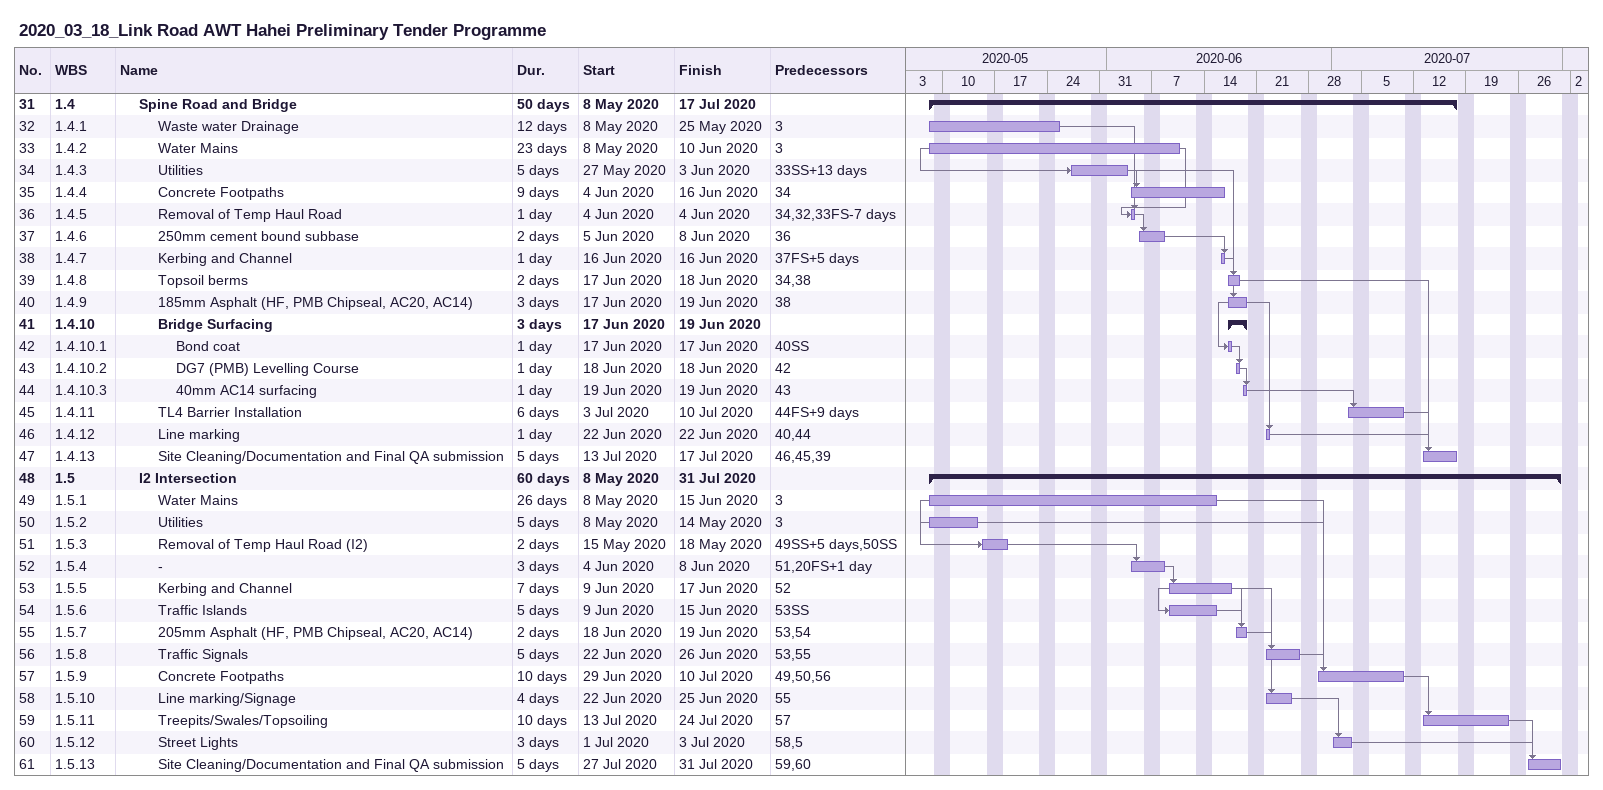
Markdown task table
2020_03_18_Link Road AWT Hahei Preliminary Tender Programme

| ID | WBS | Task | Duration | Start | Finish | Predecessors |
|---|---|---|---|---|---|---|
| 31 | 1.4 | **Spine Road and Bridge** | 50d | 2020-05-08 | 2020-07-17 |  |
| 32 | 1.4.1 | Waste water Drainage | 12d | 2020-05-08 | 2020-05-25 | 3 |
| 33 | 1.4.2 | Water Mains | 23d | 2020-05-08 | 2020-06-10 | 3 |
| 34 | 1.4.3 | Utilities | 5d | 2020-05-27 | 2020-06-03 | 33SS+13d |
| 35 | 1.4.4 | Concrete Footpaths | 9d | 2020-06-04 | 2020-06-16 | 34 |
| 36 | 1.4.5 | Removal of Temp Haul Road | 1d | 2020-06-04 | 2020-06-04 | 34, 32, 33FS-7d |
| 37 | 1.4.6 | 250mm cement bound subbase | 2d | 2020-06-05 | 2020-06-08 | 36 |
| 38 | 1.4.7 | Kerbing and Channel | 1d | 2020-06-16 | 2020-06-16 | 37FS+5d |
| 39 | 1.4.8 | Topsoil berms | 2d | 2020-06-17 | 2020-06-18 | 34, 38 |
| 40 | 1.4.9 | 185mm Asphalt (HF, PMB Chipseal, AC20, AC14) | 3d | 2020-06-17 | 2020-06-19 | 38 |
| 41 | 1.4.10 | **Bridge Surfacing** | 3d | 2020-06-17 | 2020-06-19 |  |
| 42 | 1.4.10.1 | Bond coat | 1d | 2020-06-17 | 2020-06-17 | 40SS |
| 43 | 1.4.10.2 | DG7 (PMB) Levelling Course | 1d | 2020-06-18 | 2020-06-18 | 42 |
| 44 | 1.4.10.3 | 40mm AC14 surfacing | 1d | 2020-06-19 | 2020-06-19 | 43 |
| 45 | 1.4.11 | TL4 Barrier Installation | 6d | 2020-07-03 | 2020-07-10 | 44FS+9d |
| 46 | 1.4.12 | Line marking | 1d | 2020-06-22 | 2020-06-22 | 40, 44 |
| 47 | 1.4.13 | Site Cleaning/Documentation and Final QA submission | 5d | 2020-07-13 | 2020-07-17 | 46, 45, 39 |
| 48 | 1.5 | **I2 Intersection** | 60d | 2020-05-08 | 2020-07-31 |  |
| 49 | 1.5.1 | Water Mains | 26d | 2020-05-08 | 2020-06-15 | 3 |
| 50 | 1.5.2 | Utilities | 5d | 2020-05-08 | 2020-05-14 | 3 |
| 51 | 1.5.3 | Removal of Temp Haul Road (I2) | 2d | 2020-05-15 | 2020-05-18 | 49SS+5d, 50SS |
| 52 | 1.5.4 | - | 3d | 2020-06-04 | 2020-06-08 | 51, 20FS+1d |
| 53 | 1.5.5 | Kerbing and Channel | 7d | 2020-06-09 | 2020-06-17 | 52 |
| 54 | 1.5.6 | Traffic Islands | 5d | 2020-06-09 | 2020-06-15 | 53SS |
| 55 | 1.5.7 | 205mm Asphalt (HF, PMB Chipseal, AC20, AC14) | 2d | 2020-06-18 | 2020-06-19 | 53, 54 |
| 56 | 1.5.8 | Traffic Signals | 5d | 2020-06-22 | 2020-06-26 | 53, 55 |
| 57 | 1.5.9 | Concrete Footpaths | 10d | 2020-06-29 | 2020-07-10 | 49, 50, 56 |
| 58 | 1.5.10 | Line marking/Signage | 4d | 2020-06-22 | 2020-06-25 | 55 |
| 59 | 1.5.11 | Treepits/Swales/Topsoiling | 10d | 2020-07-13 | 2020-07-24 | 57 |
| 60 | 1.5.12 | Street Lights | 3d | 2020-07-01 | 2020-07-03 | 58, 5 |
| 61 | 1.5.13 | Site Cleaning/Documentation and Final QA submission | 5d | 2020-07-27 | 2020-07-31 | 59, 60 |
